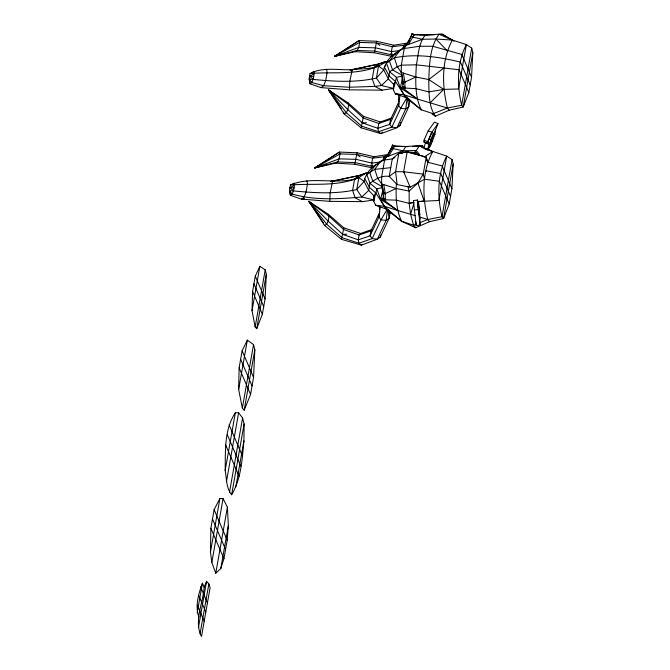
<?xml version="1.0" encoding="UTF-8"?>
<svg xmlns="http://www.w3.org/2000/svg" width="670" height="670" viewBox="0 0 670 670"><rect width="100%" height="100%" fill="white"/><g stroke="black" fill="none" stroke-linecap="round" stroke-linejoin="round"><path stroke-width="1" d="M383.709 184.577L385.242 193.253L385.267 199.727L380.644 199.325L376.758 188.856L369.982 183.295L366.783 174.435C371.281 164.996 382.47 162.542 388.165 154.368M391.69 117.928L380.326 121.982L363.458 116.345L348.057 102.853L328.543 89.914L347.814 109.637L362.437 122.92L377.872 128.322L389.714 124.344L398.558 105.533L398.625 94.663M243.905 440.91L244.115 423.959L242.59 417.988L238.612 412.72L235.338 412.77C224.073 429.705 225.522 450.985 225.179 470.424C226.628 478.497 226.184 488.179 231.636 494.762C241.242 478.64 242.222 459.168 243.905 440.91L235.781 487.015M198.889 616.894C194.761 606.283 198.697 593.377 202.441 583.16L204.141 587.129C203.211 603.126 193.58 621.04 201.502 636.5L210.112 587.665L208.856 583.93L206.595 581.317L204.141 587.129M210.464 552.088L210.857 528.245L214.132 509.694L219.919 498.421L223.068 498.622L227.406 507.156L228.336 525.657L227.197 540.179L223.931 558.73L220.782 568.57L215.765 573.219L211.829 562.431L210.464 552.088L219.919 498.421M238.646 389.438L239.131 367.813L242.13 350.77L247.331 340.142L253.536 344.606L254.834 349.715L253.561 377.445L250.563 394.488L244.165 410.249L242.347 408.089L238.646 389.438L247.331 340.142M407.921 146.655L393.901 146.119L405.769 146.487L419.378 145.733L432.745 151.579C421.547 172.081 422.393 197.374 427.762 219.526L429.579 221.686L443.557 218.521L449.202 204.057L451.907 188.722L453.163 164.033L452.066 159.602L446.706 156.102L424.705 148.715L427.41 149.854L430.433 146.102L434.964 134.369L435.45 130.148M449.227 110.19L435.324 116.228C428.281 105.81 429.085 91.74 428.767 79.562C429.504 64.194 429.637 47.185 439.026 34.237L442.3 34.187L452.392 40.083C441.195 60.576 442.041 85.877 447.409 108.029L449.227 110.19L463.205 107.016L468.849 92.561L471.554 77.226L472.811 52.536L471.714 48.106L466.354 44.605L452.392 40.083L439.026 34.237L425.416 34.991L413.541 34.614L427.569 35.158M252.037 310.687L252.582 291.467L255.287 276.132L259.859 266.317L265.22 269.817L266.317 274.248L265.06 298.937L262.355 314.272L256.719 328.727L255.153 326.952L252.037 310.687L259.859 266.317M429.579 221.686L415.676 227.733L401.623 221.284C395.937 209.509 395.702 196.235 396.38 183.421M472.811 52.536L463.205 107.016L461.647 105.24L447.409 108.029L433.197 113.707L421.271 109.788C414.479 95.785 415.576 79.898 416.355 64.814C418.516 54.714 418.382 43.282 425.416 34.991L434.453 34.765M413.222 226.066L415.676 227.733L413.549 225.204L401.623 221.284L385.727 208.839L375.686 205.313L373.684 201.276L373.952 195.808L375.87 193.027L376.758 188.856L382.478 187.592M419.211 107.619L421.271 109.788L405.375 97.343L395.334 93.817L393.332 89.78L393.6 84.311L395.518 81.531L396.406 77.36L389.63 71.799L386.431 62.938C391.263 52.888 403.658 50.635 408.976 41.163M419.696 219.542L419.797 214.601L418.315 201.477L418.415 204.827L417.51 200.112L413.423 200.531L416.162 225.547L420.09 225.153L418.583 203.513M427.41 149.854L429.068 144.385L423.909 141.914L424.085 140.047L428.197 130.834L434.386 122.124L437.987 123.59L428.205 148.866M341.516 239.341L324.548 225.447L308.895 201.419L328.409 214.35L343.81 227.842L341.516 239.341L361.298 245.145L377.319 239.198L380.309 237.038L389.144 218.227L390.015 213.294L388.809 210.95M354.748 164.267L357.043 152.777L339.38 152.073L314.8 167.91L335.528 163.162L354.748 164.267L371.808 167.768M363.458 116.345L361.163 127.844L380.945 133.648L396.967 127.702L399.957 125.541L408.792 106.731L409.663 101.798L408.047 98.674M374.396 52.771L376.691 41.272L359.036 40.577L334.447 56.414L355.175 51.665L374.396 52.771L392.461 56.481M387.478 209.584L386.154 220.388L377.319 239.198L372.193 238.604L358.961 243.218L342.077 237.699L326.675 224.216L308.895 201.419L329.037 216.201L343.66 229.492L359.087 234.952L370.937 230.916L372.436 229.827M407.125 98.088L405.802 108.892L396.967 127.702L391.841 127.107L378.609 131.722L361.725 126.203L346.323 112.711L328.543 89.914L348.685 104.704L363.308 117.995L378.734 123.456L390.585 119.411L398.977 101.547M430.375 143.263L430.827 139.703L433.306 133.288M388.734 156.043L394.722 146.052L392.436 144.996L390.736 149.586L384.605 160.03L381.666 176.671L381.649 183.923L383.743 193.027L382.98 198.672L383.441 199.752L397.678 210.497L415.35 215.698M408.382 44.547L414.37 34.555L412.084 33.5L410.383 38.09L404.253 48.525L401.322 65.166L401.297 72.427L403.39 81.531L402.628 87.167L403.089 88.256L417.326 99.001L447.409 108.029M380.292 207.08L378.902 217.03L370.066 235.84L358.224 239.818L342.789 234.416L328.166 221.134L308.895 201.419L323.35 222.742M407.553 99.034L408.792 106.731L405.802 108.892L400.677 108.297L398.558 105.533L400.074 94.587M197.189 612.924L202.441 583.16M225.179 470.424L235.338 412.77M198.454 627.514L206.595 581.317M211.829 562.431L223.068 498.622M226.535 481.261L238.612 412.72M200.054 633.912L208.856 583.93M255.153 326.952L265.22 269.817M242.347 408.089L253.536 344.606M256.719 328.727L266.317 274.248M229.509 492.232L242.59 417.988M244.165 410.249L254.834 349.715M215.765 573.219L227.406 507.156M231.636 494.762L244.115 423.959M220.782 568.57L228.336 525.657M354.681 179.192L354.589 179.141C333.526 184.267 310.461 176.16 290.437 185.02L289.465 190.523L290.42 195.322L301.374 199.116L329.824 201.343L362.437 201.645L374.002 199.945L373.952 195.808L368.701 190.431L364.103 181.403L358.877 177.533L353.869 179.342M388.776 61.213L385.685 61.489C376.532 70.007 363.642 68.139 352.244 69.705C338.35 70.325 322.932 66.707 310.084 73.524L309.113 79.026L310.068 83.825L321.022 87.619L349.472 89.847L382.084 90.148L393.65 88.44L381.448 85.517L374.873 86.405L349.154 87.226L323.652 85.718L311.835 82.544L309.113 79.026C331.483 81.246 354.246 83.172 376.406 78.047L383.751 69.898L384.354 66.966L386.431 62.938L394.379 57.838L400.183 50.024L404.253 48.525L419.629 46.264L432.778 46.272L461.781 54.421L471.554 77.226M289.825 192.307L290.42 195.322L292.187 194.04L293.552 190.657L294.524 185.146L294.122 183.036M309.8 78.976L309.473 80.81L310.068 83.825L311.835 82.544L313.2 79.152L314.171 73.65L313.769 71.539L312.011 72.812M329.824 201.343L330.117 193.044L332.596 181.202L359.179 175.44L368.098 172.801M349.472 89.847L349.765 81.547L352.244 69.705L378.826 63.943L385.685 61.489L388.483 61.891M367.905 173.254L366.038 172.986L358.877 177.533L356.758 189.543L361.8 197.014L374.002 199.945M393.625 86.38L393.6 84.311L388.349 78.926L383.751 69.898L378.525 66.029L376.406 78.047L381.448 85.517L388.349 78.926L389.63 71.799L397.251 66.665L401.322 65.166L416.355 64.814L459.076 69.755L468.849 92.561M383.475 159.778L383.994 156.822L386.992 154.653L374.203 156.73L357.043 152.777M390.585 119.411L389.714 124.344L391.841 127.107L400.677 108.297L407.243 97.108M403.122 48.282L403.642 45.325L406.64 43.156L393.851 45.225L376.691 41.272M379.597 213.085L378.902 217.03L381.029 219.793L386.154 220.388L389.144 218.227L387.754 209.568M398.558 105.533L398.901 103.565M449.202 204.057L439.428 181.252L424.546 179.25L410.124 187.181L397.126 184.585L389.211 176.386L392.293 158.891L384.605 160.03L380.535 161.52L374.731 169.334L366.783 174.435L364.706 178.463L364.103 181.403L356.758 189.543C334.598 194.668 311.835 192.742 289.465 190.523L292.187 194.04C314.632 200.623 338.76 198.973 361.8 197.014L368.701 190.431L369.982 183.295C375.711 178.89 382.093 175.071 389.689 176.478M380.661 235.061L380.309 237.038L378.374 237.775M400.476 122.585L399.957 125.541L398.022 126.278M451.907 188.722L442.133 165.917L427.552 162.207L426.221 157.09L407.167 151.822L398.859 153.129L395.585 171.679L397.126 184.585M410.124 187.181L403.658 171.755L407.167 151.822M426.221 157.09L423.214 174.133L417.921 183.002L409.119 191.059L409.219 203.387L410.576 214.233L413.549 225.204L416.397 224.065M452.066 159.602L441.999 216.737L443.557 218.521L453.163 164.033M471.714 48.106L461.647 105.24C456.94 85.4 456.756 63.039 466.354 44.605L458.531 88.976L443.707 89.378L428.867 91.891L415.961 88.658L400.291 87.82L396.406 77.36L402.126 76.095M402.385 78.867L400.291 87.82L405.375 97.343M382.972 189.367L380.644 199.325L385.727 208.839M393.332 89.78L395.518 81.531L389.17 76.02L384.354 66.966L385.761 65.585M373.684 201.276L375.87 193.027L369.522 187.516L364.706 178.463M423.817 148.397L425.467 142.928M410.576 214.233L413.8 203.772M437.987 123.59L431.798 132.3L427.51 143.38L429.068 144.385M401.732 153.397L405.769 146.487L407.343 146.588M428.197 130.834L431.798 132.3L427.686 141.504L427.51 143.38L423.909 141.914M379.773 212.105L370.937 230.916L370.066 235.84L372.193 238.604L381.029 219.793L387.092 209.467M397.947 154.862L398.859 153.129L407.151 151.923L416.196 152.727L417.72 154.083M408.332 42.218L409.739 39.672M388.684 153.715L392.427 146.931M422.435 39.287L411.908 36.909L412.954 36.867L411.447 35.828L406.053 45.418L422.435 39.287L435.91 39.036L452.392 40.083L453.942 41.197M393.307 148.371L391.799 147.325L386.406 156.914L402.787 150.784L416.254 150.532L419.278 154.343M423.423 147.492L422.653 145.683L419.378 145.733L416.254 150.532L413.273 153.38M418.918 208.311L419.052 214.182M398.432 52.285L400.183 50.024M404.043 47.562L407.72 42.98M383.784 159.82L388.072 154.477M403.013 84.403L402.578 82.385L403.39 81.531L404.889 81.757L404.915 88.231L403.089 88.256L404.898 86.958L402.628 87.167L404.915 88.231M383.583 196.913L382.93 193.881L383.743 193.027L385.242 193.253M384.262 62.947L385.685 61.489L378.801 64.085L350.15 69.981M430.224 102.736L443.707 89.378L428.767 79.562L415.785 77.008L401.297 72.427L397.251 66.665L394.379 57.838C416.547 53.349 438.758 56.875 460.424 62.092L470.198 84.889M393.851 45.225L392.26 46.699L391.397 51.565L392.134 54.965L395.082 54.513M380.326 121.982L378.734 123.456L377.872 128.322L378.609 131.722L380.945 133.648L382.536 132.174M374.203 156.73L372.612 158.195L371.75 163.061L372.486 166.462L374.455 166.16M372.043 229.425L360.678 233.478L359.087 234.952L358.224 239.818L358.961 243.218L361.298 245.145L362.361 244.165M398.859 153.129L392.277 158.991L394.881 157.475M373.517 67.846L378.826 63.943L374.212 67.787C353.392 74.965 331.55 71.74 310.084 73.524M354.589 179.141L359.179 175.44L354.564 179.284C333.744 186.461 311.902 183.237 290.437 185.02M428.767 79.562L444.193 67.754M389.211 176.386L395.585 171.679L403.658 171.755L423.214 174.133L424.546 179.25M321.022 87.619L323.652 85.718L325.687 80.66L327.136 72.46L326.541 69.312M292.363 184.317L293.535 183.463M424.043 157.056L432.745 151.579M355.175 51.665L357.294 50.434L374.957 51.129L392.134 54.965L390.493 53.701M335.528 163.162L337.647 161.931L355.301 162.634L372.486 166.462L370.845 165.197M324.548 225.447L326.675 224.216L328.166 221.134L329.037 216.201L328.409 214.35M313.2 79.152L309.599 76.271L314.171 73.65M293.552 190.657L289.951 187.767L294.524 185.146M340.829 52.905L334.447 56.414L357.294 50.434L358.793 47.352L359.656 42.428L359.036 40.577L334.447 56.414L340.192 54.53M319.356 165.406L314.8 167.91L337.647 161.931L339.146 158.849L340.008 153.924L339.38 152.073L314.8 167.91L321.5 165.716M403.038 86.514L400.291 87.82L417.326 99.001L403.918 94.755L395.334 93.817L398.181 94.277M383.391 198.019L380.644 199.325L397.678 210.497L384.27 206.251L375.686 205.313L378.533 205.774M404.772 82.175L415.785 77.008M385.124 193.672L396.137 188.505L409.119 191.059L407.754 186.243M392.561 55.158L395.367 53.893M372.914 166.654L375.719 165.398M378.525 66.029L374.212 67.787L372.244 78.943L374.873 86.405L382.084 90.148M358.877 177.533L354.564 179.284L352.596 190.448L355.226 197.901L362.437 201.645M420.182 222.549L427.762 219.526L441.999 216.737C437.292 196.905 437.108 174.535 446.706 156.102L438.883 200.472L417.293 201.57M366.038 172.986L359.154 175.582L330.503 181.478M385.267 199.727L382.98 198.672L385.25 198.454L383.441 199.752L396.313 200.154L409.219 203.387L412.67 202.374M397.36 52.729L395.493 53.248L389.404 61.029L392.553 69.881L402.209 75.383M377.713 164.225L375.837 164.745L369.756 172.525L372.905 181.386L382.562 186.88M409.219 203.387L414.169 202.549M418.122 201.879L424.06 200.874L417.921 183.002M304.473 198.605L301.374 199.116L304.004 197.214L306.039 192.164L307.488 183.957L306.894 180.808M420.015 219.207L418.172 209.593L417.51 200.112L420.09 225.153M400.702 50.493L391.397 51.565L375.669 47.846L358.793 47.352L334.447 56.414L359.656 42.428L376.532 42.922L392.26 46.699L403.642 45.325L404.571 46.992M380.024 162.107L371.75 163.061L356.021 159.351L339.146 158.849L314.8 167.91L340.008 153.924L356.884 154.418L372.612 158.195L383.994 156.822L384.923 158.497M414.244 209.986L418.172 209.593M390.744 167.693L374.731 169.334L377.604 178.161L381.649 183.923L382.813 188.555M398.843 153.229L402.703 152.936M438.381 34.48L442.3 34.187L450.022 39.095M412.846 146.403L422.653 145.683M349.882 69.873L352.244 69.705M331.022 181.319L332.596 181.202M362.437 122.92L366.415 122.711M342.789 234.416L346.767 234.207M403.859 82.611L404.898 82.569L403.39 81.531M412.042 152.793L416.196 152.727M309.599 76.271L313.686 76.405M289.951 187.767L294.038 187.902M397.251 66.665L398.181 66.774M380.535 161.52L381.465 161.629M377.604 178.161L378.533 178.27M375.686 205.313L378.558 205.648M402.787 150.784L392.26 148.413L393.097 148.665L391.799 147.325M420.123 217.172L427.762 219.526M396.137 188.505L381.649 183.923L382.93 193.881M343.81 227.842L360.678 233.478M408.968 152.593L407.151 151.923L426.204 157.19L427.552 162.207M424.085 140.047L430.952 143.64M419.378 145.733L422.929 147.861M427.803 148.958L431.229 151.135M431.798 132.3L434.964 134.369M429.311 138.724L432.77 140.976M432.058 114.017L435.324 116.228M383.743 193.027L385.25 194.066M376.532 42.922L379.823 45.46M356.884 154.418L360.167 156.956M414.052 35.024L412.084 33.5L412.544 34.58M392.436 144.996L394.404 146.521M330.913 91.849L328.543 89.914L344.196 113.942L361.163 127.844M332.496 93.138L334.079 94.428M313.635 205.28L308.895 201.419L310.964 203.663M421.271 109.788L403.918 94.755L395.518 81.531M411.447 35.828L412.745 37.168M435.91 39.036L447.2 50.711M399.563 219.115L401.623 221.284L384.27 206.251L375.87 193.027M330.611 92.167L328.543 89.914L341.256 108.682M388.952 211.913L390.015 213.294M403.658 171.755L404.68 173.547M450.55 196.385L440.776 173.589L426.045 170.724L426.447 171.662M255.287 276.132L265.06 298.937M253.938 283.804L263.712 306.6M252.582 291.467L262.355 314.272M242.13 350.77L253.561 377.445M240.631 359.296L252.062 385.962M239.131 367.813L250.563 394.488M229.09 424.805L242.624 456.396M227.331 434.763L240.873 466.354M225.572 444.729L239.115 476.32M214.132 509.694L227.197 540.179M212.49 518.965L225.564 549.459M210.857 528.245L223.931 558.73M200.539 586.794L207.432 602.874M198.923 595.973L205.816 612.045M197.307 605.144L204.199 621.224M348.057 102.853L348.685 104.704L347.814 109.637L346.323 112.711L344.196 113.942L343.576 112.099M402.226 76.129L401.297 72.427L402.578 82.385M417.351 200.137L419.253 210.062M417.787 204.099L419.797 214.601M403.357 73.072L404.889 81.757M379.253 206.167L379.513 209.132M415.903 221.803L416.162 225.547"/></g></svg>
